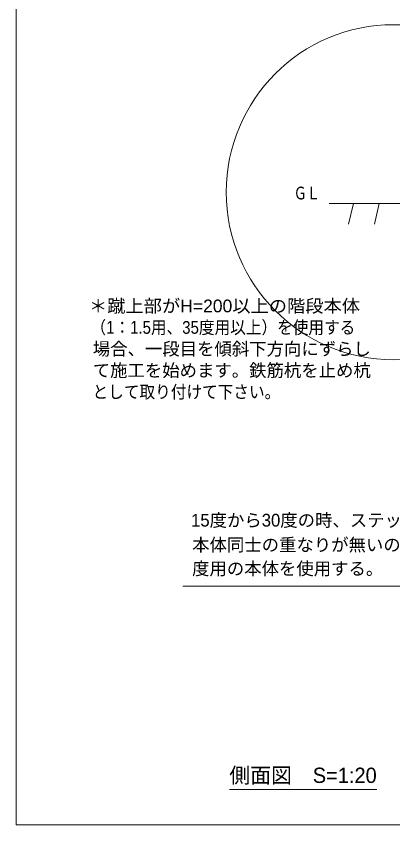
# Model space of a CAD drawing. Units: millimetres at full size, sheet at 1:20; details may follow other scales. Extents: x 200 to 8200, y 200 to 5740.
# Drawn here: x 200 to 1663, y 200 to 3338 of the extents above; entities that cross this region are included whole.
import ezdxf
from ezdxf.enums import TextEntityAlignment as Align

# ---------------------------------------------------------------- set-up
doc = ezdxf.new("R2010")
doc.units = ezdxf.units.MM
doc.header["$LTSCALE"] = 20
for name, color, linetype, lineweight in [('ハッチング', 7, 'Continuous', 9), ('一般線', 7, 'Continuous', 20), ('図形枠', 7, 'Continuous', 15), ('図面枠-A3', 7, 'Continuous', 20), ('引出線', 7, 'Continuous', 13), ('縮尺', 7, 'Continuous', 15)]:
    doc.layers.add(name, color=color, linetype=linetype, lineweight=lineweight)
doc.layers.add('文字', color=7, linetype='Continuous')
doc.styles.add('ＭＳ Ｐゴシック', font='')
doc.styles.get('ＭＳ Ｐゴシック').set_extended_font_data('MS PGothic')

msp = doc.modelspace()

# ---------------------------------------------------------------- linework, layer by layer
at = {"layer": 'ハッチング'}
for p, q in [((1510.61, 2610.92), (1491.47, 2531.12)), ((1610.61, 2610.92), (1591.47, 2531.12))]:
    msp.add_line(p, q, dxfattribs=at)
at = {"layer": '一般線'}
msp.add_line((1925.81, 2610.92), (1415.81, 2610.92), dxfattribs=at)
at = {"layer": '図形枠'}
msp.add_circle((1665.81, 2654.81), 650, dxfattribs=at)
at = {"layer": '図面枠-A3'}
msp.add_lwpolyline([(200, 200), (8200, 200), (8200, 5740), (200, 5740)], close=True, dxfattribs=at)
at = {"layer": '引出線'}
msp.add_lwpolyline([(2191.75, 1337.41), (2069.53, 1125.71), (885.76, 1125.71), (846.98, 1125.71)], dxfattribs=at)
at = {"layer": '縮尺'}
msp.add_line((1028.36, 336.51), (1600.73, 336.51), dxfattribs=at)

# ---------------------------------------------------------------- texts
at = {"layer": '文字', "style": 'ＭＳ Ｐゴシック'}
for s, width, p in [('ＧＬ', 0.75, (1278.2, 2612.01)), ('＊蹴上部がH=200以上の階段本体', 1.05, (482.86, 2173.85)), ('（1：1.5用、35度用以上）を使用する', 0.9, (488.55, 2090.52)), ('として取り付けて下さい。', 0.9, (496.79, 1840.52))]:
    msp.add_text(s, height=49.49, dxfattribs=dict(at, width=width)).set_placement(p, align=Align.BOTTOM_LEFT)
for s, p in [('場合、一段目を傾斜下方向にずらし', (497.64, 2007.19)), ('て施工を始めます。鉄筋杭を止め杭', (497.35, 1923.85)), ('15度から30度の時、ステップ１段目は', (879.36, 1342.41)), ('本体同士の重なりが無いのでプラス５', (883.62, 1247.14)), ('度用の本体を使用する。', (883.34, 1154.72))]:
    msp.add_text(s, height=49.49, dxfattribs=at).set_placement(p, align=Align.BOTTOM_LEFT)
at = {"layer": '縮尺', "style": 'ＭＳ Ｐゴシック'}
msp.add_text('側面図\u3000S=1:20', height=59.38, dxfattribs=at).set_placement((1028.09, 344.65), align=Align.BOTTOM_LEFT)

doc.saveas('drawing.dxf')
